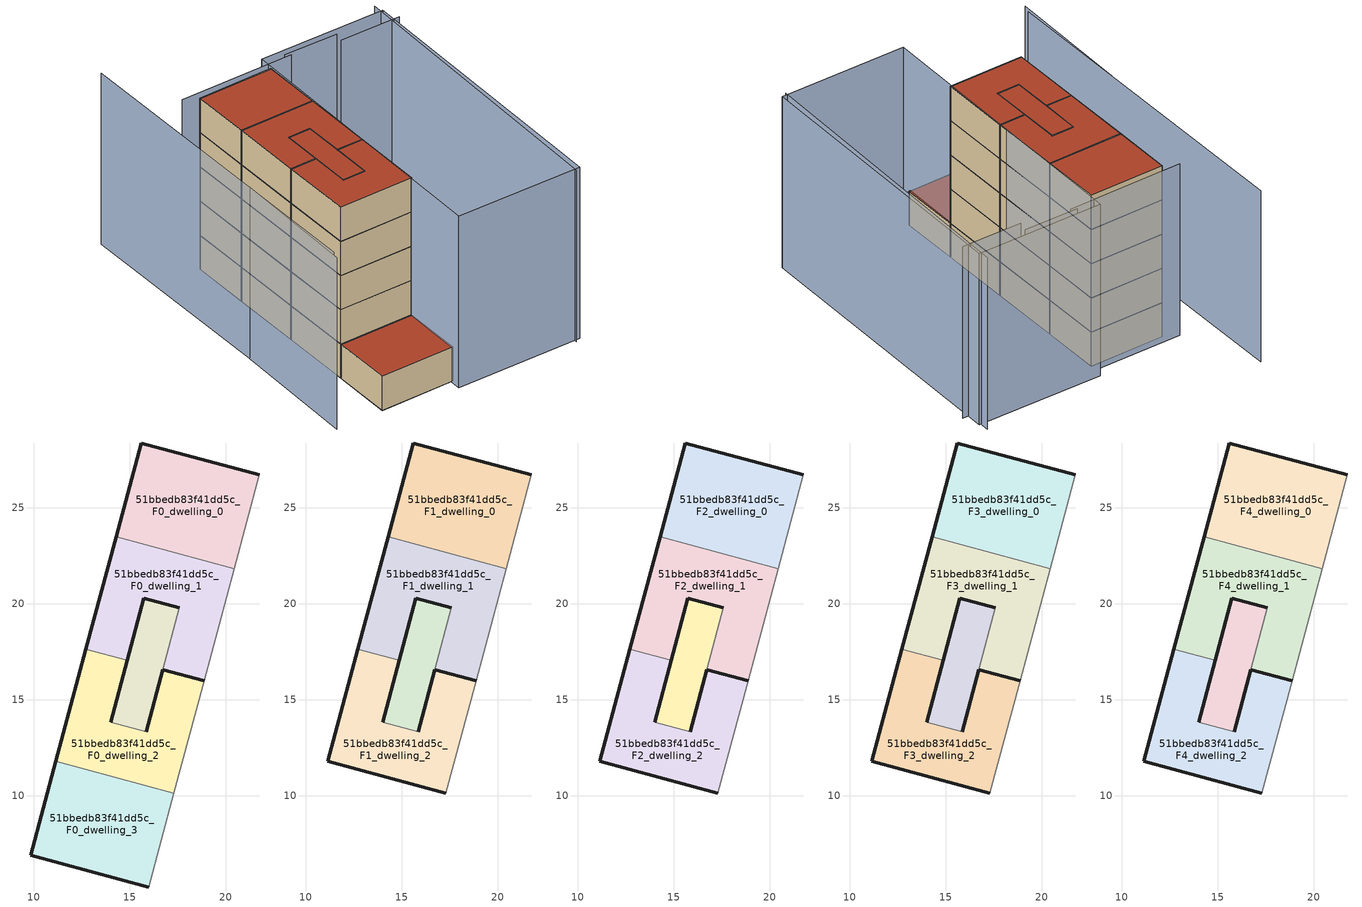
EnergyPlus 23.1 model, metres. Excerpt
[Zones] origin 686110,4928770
51bbedb83f41dd5c_F0_dwelling_0
 floor ground (EU_floor_Construction): 20.44,21.83 21.75,26.71 15.61,28.37 14.29,23.49 z0
 wall outside (EU_wall_Construction): 14.29,23.49 15.61,28.37 21.75,26.71 z0:3
 wall adiabatic (EU_wall_Construction): 21.75,26.71 20.44,21.83 z0:3
 wall to 51bbedb83f41dd5c_F0_dwelling_1 (EU_wall_Construction): 20.44,21.83 14.29,23.49 z0:3
51bbedb83f41dd5c_F0_dwelling_1
 floor ground (EU_floor_Construction): 18.87,15.99 20.44,21.83 14.29,23.49 12.72,17.64 14.87,17.06 15.74,20.28 17.58,19.78 16.72,16.57 z0
 wall outside (EU_wall_Construction): 12.72,17.64 14.29,23.49 / 18.87,15.99 16.72,16.57 / 17.58,19.78 15.74,20.28 14.87,17.06 z0:3
 wall adiabatic (EU_wall_Construction): 20.44,21.83 18.87,15.99 z0:3
 wall to 51bbedb83f41dd5c_F0_circulation (EU_wall_Construction): 16.72,16.57 17.58,19.78 z0:3
 wall to 51bbedb83f41dd5c_F0_dwelling_2 (EU_wall_Construction): 14.87,17.06 12.72,17.64 z0:3
51bbedb83f41dd5c_F0_dwelling_2
 floor ground (EU_floor_Construction): 17.3,10.14 18.87,15.99 16.72,16.57 15.85,13.35 14.01,13.84 14.87,17.06 12.72,17.64 11.15,11.8 z0
 wall outside (EU_wall_Construction): 14.87,17.06 14.01,13.84 / 11.15,11.8 12.72,17.64 / 15.85,13.35 16.72,16.57 18.87,15.99 z0:3
 wall adiabatic (EU_wall_Construction): 18.87,15.99 17.3,10.14 z0:3
 wall to 51bbedb83f41dd5c_F0_circulation (EU_wall_Construction): 14.01,13.84 15.85,13.35 z0:3
 wall to 51bbedb83f41dd5c_F0_dwelling_3 (EU_wall_Construction): 17.29,10.14 11.15,11.8 z0:3
51bbedb83f41dd5c_F0_dwelling_3
 floor ground (EU_floor_Construction): 15.98,5.26 17.3,10.14 11.15,11.8 9.84,6.92 z0
 wall outside (EU_wall_Construction): 15.98,5.26 9.84,6.92 11.15,11.8 z0:3
 wall adiabatic (EU_wall_Construction): 17.3,10.14 15.98,5.26 z0:3
 roof outside (EU_roof_Construction): 17.3,10.14 15.98,5.26 9.84,6.92 11.15,11.8 z3
51bbedb83f41dd5c_F0_circulation
 floor ground (EU_floor_Construction): 15.85,13.35 17.58,19.78 15.74,20.28 14.01,13.84 z0
 wall outside (EU_wall_Construction): 14.01,13.84 15.74,20.28 17.58,19.78 / 16.72,16.57 15.85,13.35 z0:3
51bbedb83f41dd5c_F1_dwelling_0
 floor to 51bbedb83f41dd5c_F0_dwelling_0 (EU_floor_Construction): 20.44,21.83 21.75,26.71 15.61,28.37 14.29,23.49 z3
 wall outside (EU_wall_Construction): 14.29,23.49 15.61,28.37 21.75,26.71 z3:6
 wall adiabatic (EU_wall_Construction): 21.75,26.71 20.44,21.83 z3:6
 wall to 51bbedb83f41dd5c_F1_dwelling_1 (EU_wall_Construction): 20.44,21.83 14.29,23.49 z3:6
51bbedb83f41dd5c_F1_dwelling_1
 floor to 51bbedb83f41dd5c_F0_dwelling_1 (EU_floor_Construction): 18.87,15.99 20.44,21.83 14.29,23.49 12.72,17.64 14.87,17.06 15.74,20.28 17.58,19.78 16.72,16.57 z3
 wall outside (EU_wall_Construction): 12.72,17.64 14.29,23.49 / 18.87,15.99 16.72,16.57 / 17.58,19.78 15.74,20.28 14.87,17.06 z3:6
 wall adiabatic (EU_wall_Construction): 20.44,21.83 18.87,15.99 z3:6
 wall to 51bbedb83f41dd5c_F1_circulation (EU_wall_Construction): 16.72,16.57 17.58,19.78 z3:6
 wall to 51bbedb83f41dd5c_F1_dwelling_2 (EU_wall_Construction): 14.87,17.06 12.72,17.64 z3:6
51bbedb83f41dd5c_F1_dwelling_2
 floor to 51bbedb83f41dd5c_F0_dwelling_2 (EU_floor_Construction): 17.29,10.14 18.87,15.99 16.72,16.57 15.85,13.35 14.01,13.84 14.87,17.06 12.72,17.64 11.15,11.8 z3
 wall outside (EU_wall_Construction): 14.87,17.06 14.01,13.84 / 17.3,10.14 11.15,11.8 12.72,17.64 / 15.85,13.35 16.72,16.57 18.87,15.99 z3:6
 wall adiabatic (EU_wall_Construction): 18.87,15.99 17.3,10.14 z3:6
 wall to 51bbedb83f41dd5c_F1_circulation (EU_wall_Construction): 14.01,13.84 15.85,13.35 z3:6
51bbedb83f41dd5c_F1_circulation
 floor to 51bbedb83f41dd5c_F0_circulation (EU_floor_Construction): 15.85,13.35 17.58,19.78 15.74,20.28 14.01,13.84 z3
 wall outside (EU_wall_Construction): 14.01,13.84 15.74,20.28 17.58,19.78 / 16.72,16.57 15.85,13.35 z3:6
51bbedb83f41dd5c_F2_dwelling_0
 floor to 51bbedb83f41dd5c_F1_dwelling_0 (EU_floor_Construction): 20.44,21.83 21.75,26.71 15.61,28.37 14.29,23.49 z6
 wall outside (EU_wall_Construction): 14.29,23.49 15.61,28.37 21.75,26.71 z6:9
 wall adiabatic (EU_wall_Construction): 21.75,26.71 20.44,21.83 z6:9
 wall to 51bbedb83f41dd5c_F2_dwelling_1 (EU_wall_Construction): 20.44,21.83 14.29,23.49 z6:9
51bbedb83f41dd5c_F2_dwelling_1
 floor to 51bbedb83f41dd5c_F1_dwelling_1 (EU_floor_Construction): 18.87,15.99 20.44,21.83 14.29,23.49 12.72,17.64 14.87,17.06 15.74,20.28 17.58,19.78 16.72,16.57 z6
 wall outside (EU_wall_Construction): 12.72,17.64 14.29,23.49 / 18.87,15.99 16.72,16.57 / 17.58,19.78 15.74,20.28 14.87,17.06 z6:9
 wall adiabatic (EU_wall_Construction): 20.44,21.83 18.87,15.99 z6:9
 wall to 51bbedb83f41dd5c_F2_circulation (EU_wall_Construction): 16.72,16.57 17.58,19.78 z6:9
 wall to 51bbedb83f41dd5c_F2_dwelling_2 (EU_wall_Construction): 14.87,17.06 12.72,17.64 z6:9
51bbedb83f41dd5c_F2_dwelling_2
 floor to 51bbedb83f41dd5c_F1_dwelling_2 (EU_floor_Construction): 17.29,10.14 18.87,15.99 16.72,16.57 15.85,13.35 14.01,13.84 14.87,17.06 12.72,17.64 11.15,11.8 z6
 wall outside (EU_wall_Construction): 14.87,17.06 14.01,13.84 / 17.3,10.14 11.15,11.8 12.72,17.64 / 15.85,13.35 16.72,16.57 18.87,15.99 z6:9
 wall adiabatic (EU_wall_Construction): 18.87,15.99 17.3,10.14 z6:9
 wall to 51bbedb83f41dd5c_F2_circulation (EU_wall_Construction): 14.01,13.84 15.85,13.35 z6:9
51bbedb83f41dd5c_F2_circulation
 floor to 51bbedb83f41dd5c_F1_circulation (EU_floor_Construction): 15.85,13.35 17.58,19.78 15.74,20.28 14.01,13.84 z6
 wall outside (EU_wall_Construction): 14.01,13.84 15.74,20.28 17.58,19.78 / 16.72,16.57 15.85,13.35 z6:9
51bbedb83f41dd5c_F3_dwelling_0
 floor to 51bbedb83f41dd5c_F2_dwelling_0 (EU_floor_Construction): 20.44,21.83 21.75,26.71 15.61,28.37 14.29,23.49 z9
 wall outside (EU_wall_Construction): 14.29,23.49 15.61,28.37 21.75,26.71 z9:12
 wall adiabatic (EU_wall_Construction): 21.75,26.71 20.44,21.83 z9:12
 wall to 51bbedb83f41dd5c_F3_dwelling_1 (EU_wall_Construction): 20.44,21.83 14.29,23.49 z9:12
51bbedb83f41dd5c_F3_dwelling_1
 floor to 51bbedb83f41dd5c_F2_dwelling_1 (EU_floor_Construction): 18.87,15.99 20.44,21.83 14.29,23.49 12.72,17.64 14.87,17.06 15.74,20.28 17.58,19.78 16.72,16.57 z9
 wall outside (EU_wall_Construction): 12.72,17.64 14.29,23.49 / 18.87,15.99 16.72,16.57 / 17.58,19.78 15.74,20.28 14.87,17.06 z9:12
 wall adiabatic (EU_wall_Construction): 20.44,21.83 18.87,15.99 z9:12
 wall to 51bbedb83f41dd5c_F3_circulation (EU_wall_Construction): 16.72,16.57 17.58,19.78 z9:12
 wall to 51bbedb83f41dd5c_F3_dwelling_2 (EU_wall_Construction): 14.87,17.06 12.72,17.64 z9:12
51bbedb83f41dd5c_F3_dwelling_2
 floor to 51bbedb83f41dd5c_F2_dwelling_2 (EU_floor_Construction): 17.29,10.14 18.87,15.99 16.72,16.57 15.85,13.35 14.01,13.84 14.87,17.06 12.72,17.64 11.15,11.8 z9
 wall outside (EU_wall_Construction): 14.87,17.06 14.01,13.84 / 17.3,10.14 11.15,11.8 12.72,17.64 / 15.85,13.35 16.72,16.57 18.87,15.99 z9:12
 wall adiabatic (EU_wall_Construction): 18.87,15.99 17.3,10.14 z9:12
 wall to 51bbedb83f41dd5c_F3_circulation (EU_wall_Construction): 14.01,13.84 15.85,13.35 z9:12
51bbedb83f41dd5c_F3_circulation
 floor to 51bbedb83f41dd5c_F2_circulation (EU_floor_Construction): 15.85,13.35 17.58,19.78 15.74,20.28 14.01,13.84 z9
 wall outside (EU_wall_Construction): 14.01,13.84 15.74,20.28 17.58,19.78 / 16.72,16.57 15.85,13.35 z9:12
51bbedb83f41dd5c_F4_dwelling_0
 floor to 51bbedb83f41dd5c_F3_dwelling_0 (EU_floor_Construction): 20.44,21.83 21.75,26.71 15.61,28.37 14.29,23.49 z12
 wall outside (EU_wall_Construction): 14.29,23.49 15.61,28.37 21.75,26.71 z12:15
 wall adiabatic (EU_wall_Construction): 21.75,26.71 20.44,21.83 z12:15
 wall to 51bbedb83f41dd5c_F4_dwelling_1 (EU_wall_Construction): 20.44,21.83 14.29,23.49 z12:15
 roof outside (EU_roof_Construction): 21.75,26.71 20.44,21.83 14.29,23.49 15.61,28.37 z15
51bbedb83f41dd5c_F4_dwelling_1
 floor to 51bbedb83f41dd5c_F3_dwelling_1 (EU_floor_Construction): 18.87,15.99 20.44,21.83 14.29,23.49 12.72,17.64 14.87,17.06 15.74,20.28 17.58,19.78 16.72,16.57 z12
 wall outside (EU_wall_Construction): 12.72,17.64 14.29,23.49 / 18.87,15.99 16.72,16.57 / 17.58,19.78 15.74,20.28 14.87,17.06 z12:15
 wall adiabatic (EU_wall_Construction): 20.44,21.83 18.87,15.99 z12:15
 wall to 51bbedb83f41dd5c_F4_circulation (EU_wall_Construction): 16.72,16.57 17.58,19.78 z12:15
 wall to 51bbedb83f41dd5c_F4_dwelling_2 (EU_wall_Construction): 14.87,17.06 12.72,17.64 z12:15
 roof outside (EU_roof_Construction): 20.44,21.83 18.87,15.99 16.72,16.57 17.58,19.78 15.74,20.28 14.87,17.06 12.72,17.64 14.29,23.49 z15
51bbedb83f41dd5c_F4_dwelling_2
 floor to 51bbedb83f41dd5c_F3_dwelling_2 (EU_floor_Construction): 17.29,10.14 18.87,15.99 16.72,16.57 15.85,13.35 14.01,13.84 14.87,17.06 12.72,17.64 11.15,11.8 z12
 wall outside (EU_wall_Construction): 14.87,17.06 14.01,13.84 / 17.3,10.14 11.15,11.8 12.72,17.64 / 15.85,13.35 16.72,16.57 18.87,15.99 z12:15
 wall adiabatic (EU_wall_Construction): 18.87,15.99 17.3,10.14 z12:15
 wall to 51bbedb83f41dd5c_F4_circulation (EU_wall_Construction): 14.01,13.84 15.85,13.35 z12:15
 roof outside (EU_roof_Construction): 18.87,15.99 17.3,10.14 11.15,11.8 12.72,17.64 14.87,17.06 14.01,13.84 15.85,13.35 16.72,16.57 z15
51bbedb83f41dd5c_F4_circulation
 floor to 51bbedb83f41dd5c_F3_circulation (EU_floor_Construction): 15.85,13.35 17.58,19.78 15.74,20.28 14.01,13.84 z12
 wall outside (EU_wall_Construction): 14.01,13.84 15.74,20.28 17.58,19.78 / 16.72,16.57 15.85,13.35 z12:15
 roof outside (EU_roof_Construction): 17.58,19.78 15.85,13.35 14.01,13.84 15.74,20.28 z15
shading: 9.02,18.47 5.98,8 / 13.63,35.9 6.42,8.62 / 25.4,1.47 32.6,25.83 / 32.64,23.58 27.71,24.97 / 28.12,25.74 23.73,27 / 24.04,26.65 14.63,29.22 / 15.58,4.42 22.24,27.94 / 22.24,27.94 32.55,25.02 / 32.55,25.02 25.89,1.5 / 25.89,1.5 15.58,4.42 z0:15
[Building]
EU S2 Campaign: North Axis=0; Terrain=City; Solar Distribution=FullExterior
[Site:Location]
Bologna: Latitude=44.5; Longitude=11.25; Time Zone=1; Elevation=37
[SizingPeriod:WeatherFileDays]
AnnualSizingPeriod: Begin Month=1; Begin Day of Month=1; End Month=12; End Day of Month=31; Day of Week for Start Day=Monday; Use Weather File Daylight Saving Period=No; Use Weather File Rain and Snow Indicators=No
[MATERIAL]
EU_InternalMass_Material: Roughness=MediumRough; Thickness=0.1; Conductivity=1; Density=1800; Specific Heat=900; Thermal Absorptance=0.9; Solar Absorptance=0.7; Visible Absorptance=0.7
[MATERIAL:NOMASS] Roughness=MediumRough; Thermal Absorptance=0.9; Solar Absorptance=0.7; Visible Absorptance=0.7
Name | Thermal Resistance
EU_wall_NoMass | 0.905828
EU_roof_NoMass | 0.37593
EU_floor_NoMass | 0.67114
[CONSTRUCTION]
EU_wall_Construction: EU_wall_NoMass
EU_roof_Construction: EU_roof_NoMass
EU_floor_Construction: EU_floor_NoMass
EU_InternalMass_Construction: EU_InternalMass_Material
[ZONE] Type=1; Multiplier=1; Ceiling Height=autocalculate; Floor Area=autocalculate; Part of Total Floor Area=Yes
Name | Volume
51bbedb83f41dd5c_F0_dwelling_0 | 96.4526
51bbedb83f41dd5c_F1_dwelling_0; 51bbedb83f41dd5c_F2_dwelling_0; 51bbedb83f41dd5c_F3_dwelling_0; 51bbedb83f41dd5c_F4_dwelling_0; 51bbedb83f41dd5c_F0_dwelling_3 | 96.4534
51bbedb83f41dd5c_F0_dwelling_1 | 96.446
51bbedb83f41dd5c_F1_dwelling_1; 51bbedb83f41dd5c_F2_dwelling_1; 51bbedb83f41dd5c_F3_dwelling_1; 51bbedb83f41dd5c_F4_dwelling_1 | 96.4446
51bbedb83f41dd5c_F0_dwelling_2 | 96.4468
51bbedb83f41dd5c_F1_dwelling_2; 51bbedb83f41dd5c_F2_dwelling_2; 51bbedb83f41dd5c_F3_dwelling_2; 51bbedb83f41dd5c_F4_dwelling_2 | 96.4475
51bbedb83f41dd5c_F0_circulation; 51bbedb83f41dd5c_F1_circulation; 51bbedb83f41dd5c_F2_circulation; 51bbedb83f41dd5c_F3_circulation; 51bbedb83f41dd5c_F4_circulation | 38.1584
[INTERNALMASS] Construction=EU_InternalMass_Construction
Name | Zone or ZoneList | Surface Area
51bbedb83f41dd5c_F0_dwelling_0_EU_InternalMass | 51bbedb83f41dd5c_F0_dwelling_0 | 32.1518
51bbedb83f41dd5c_F0_dwelling_1_EU_InternalMass | 51bbedb83f41dd5c_F0_dwelling_1 | 32.1518
51bbedb83f41dd5c_F0_dwelling_2_EU_InternalMass | 51bbedb83f41dd5c_F0_dwelling_2 | 32.1518
51bbedb83f41dd5c_F0_dwelling_3_EU_InternalMass | 51bbedb83f41dd5c_F0_dwelling_3 | 32.1518
51bbedb83f41dd5c_F1_dwelling_0_EU_InternalMass | 51bbedb83f41dd5c_F1_dwelling_0 | 42.869
51bbedb83f41dd5c_F1_dwelling_1_EU_InternalMass | 51bbedb83f41dd5c_F1_dwelling_1 | 42.869
51bbedb83f41dd5c_F1_dwelling_2_EU_InternalMass | 51bbedb83f41dd5c_F1_dwelling_2 | 42.869
51bbedb83f41dd5c_F2_dwelling_0_EU_InternalMass | 51bbedb83f41dd5c_F2_dwelling_0 | 42.869
51bbedb83f41dd5c_F2_dwelling_1_EU_InternalMass | 51bbedb83f41dd5c_F2_dwelling_1 | 42.869
51bbedb83f41dd5c_F2_dwelling_2_EU_InternalMass | 51bbedb83f41dd5c_F2_dwelling_2 | 42.869
51bbedb83f41dd5c_F3_dwelling_0_EU_InternalMass | 51bbedb83f41dd5c_F3_dwelling_0 | 42.869
51bbedb83f41dd5c_F3_dwelling_1_EU_InternalMass | 51bbedb83f41dd5c_F3_dwelling_1 | 42.869
51bbedb83f41dd5c_F3_dwelling_2_EU_InternalMass | 51bbedb83f41dd5c_F3_dwelling_2 | 42.869
51bbedb83f41dd5c_F4_dwelling_0_EU_InternalMass | 51bbedb83f41dd5c_F4_dwelling_0 | 42.869
51bbedb83f41dd5c_F4_dwelling_1_EU_InternalMass | 51bbedb83f41dd5c_F4_dwelling_1 | 42.869
51bbedb83f41dd5c_F4_dwelling_2_EU_InternalMass | 51bbedb83f41dd5c_F4_dwelling_2 | 42.869
[OTHEREQUIPMENT] Fuel Type=Electricity; Design Level Calculation Method=Watts/Area; Power per Zone Floor Area=1; Fraction Latent=0; Fraction Radiant=0; Fraction Lost=0; Carbon Dioxide Generation Rate=0; EndUse Subcategory=EU_Step8_InternalGains
Name | Zone or ZoneList or Space or SpaceList | Schedule
EU_Step8_InternalGain_51bbedb83f41dd5c_F0_dwelling_0_f000 | 51bbedb83f41dd5c_F0_dwelling_0 | EU_Step8_GainSchedule_51bbedb83f41dd5c_F0_dwelling_0_f000
EU_Step8_InternalGain_51bbedb83f41dd5c_F0_dwelling_1_f000 | 51bbedb83f41dd5c_F0_dwelling_1 | EU_Step8_GainSchedule_51bbedb83f41dd5c_F0_dwelling_1_f000
EU_Step8_InternalGain_51bbedb83f41dd5c_F0_dwelling_2_f000 | 51bbedb83f41dd5c_F0_dwelling_2 | EU_Step8_GainSchedule_51bbedb83f41dd5c_F0_dwelling_2_f000
EU_Step8_InternalGain_51bbedb83f41dd5c_F0_dwelling_3_f000 | 51bbedb83f41dd5c_F0_dwelling_3 | EU_Step8_GainSchedule_51bbedb83f41dd5c_F0_dwelling_3_f000
EU_Step8_InternalGain_51bbedb83f41dd5c_F1_dwelling_0_f000 | 51bbedb83f41dd5c_F1_dwelling_0 | EU_Step8_GainSchedule_51bbedb83f41dd5c_F1_dwelling_0_f000
EU_Step8_InternalGain_51bbedb83f41dd5c_F1_dwelling_1_f000 | 51bbedb83f41dd5c_F1_dwelling_1 | EU_Step8_GainSchedule_51bbedb83f41dd5c_F1_dwelling_1_f000
EU_Step8_InternalGain_51bbedb83f41dd5c_F1_dwelling_2_f000 | 51bbedb83f41dd5c_F1_dwelling_2 | EU_Step8_GainSchedule_51bbedb83f41dd5c_F1_dwelling_2_f000
EU_Step8_InternalGain_51bbedb83f41dd5c_F2_dwelling_0_f000 | 51bbedb83f41dd5c_F2_dwelling_0 | EU_Step8_GainSchedule_51bbedb83f41dd5c_F2_dwelling_0_f000
EU_Step8_InternalGain_51bbedb83f41dd5c_F2_dwelling_1_f000 | 51bbedb83f41dd5c_F2_dwelling_1 | EU_Step8_GainSchedule_51bbedb83f41dd5c_F2_dwelling_1_f000
EU_Step8_InternalGain_51bbedb83f41dd5c_F2_dwelling_2_f000 | 51bbedb83f41dd5c_F2_dwelling_2 | EU_Step8_GainSchedule_51bbedb83f41dd5c_F2_dwelling_2_f000
EU_Step8_InternalGain_51bbedb83f41dd5c_F3_dwelling_0_f000 | 51bbedb83f41dd5c_F3_dwelling_0 | EU_Step8_GainSchedule_51bbedb83f41dd5c_F3_dwelling_0_f000
EU_Step8_InternalGain_51bbedb83f41dd5c_F3_dwelling_1_f000 | 51bbedb83f41dd5c_F3_dwelling_1 | EU_Step8_GainSchedule_51bbedb83f41dd5c_F3_dwelling_1_f000
EU_Step8_InternalGain_51bbedb83f41dd5c_F3_dwelling_2_f000 | 51bbedb83f41dd5c_F3_dwelling_2 | EU_Step8_GainSchedule_51bbedb83f41dd5c_F3_dwelling_2_f000
EU_Step8_InternalGain_51bbedb83f41dd5c_F4_dwelling_0_f000 | 51bbedb83f41dd5c_F4_dwelling_0 | EU_Step8_GainSchedule_51bbedb83f41dd5c_F4_dwelling_0_f000
EU_Step8_InternalGain_51bbedb83f41dd5c_F4_dwelling_1_f000 | 51bbedb83f41dd5c_F4_dwelling_1 | EU_Step8_GainSchedule_51bbedb83f41dd5c_F4_dwelling_1_f000
EU_Step8_InternalGain_51bbedb83f41dd5c_F4_dwelling_2_f000 | 51bbedb83f41dd5c_F4_dwelling_2 | EU_Step8_GainSchedule_51bbedb83f41dd5c_F4_dwelling_2_f000
[ZONEINFILTRATION:DESIGNFLOWRATE] Schedule=EU_AlwaysOn; Design Flow Rate Calculation Method=Flow/Area; Flow Rate per Floor Area=0.0005; Constant Term Coefficient=1; Temperature Term Coefficient=0; Velocity Term Coefficient=0; Velocity Squared Term Coefficient=0
Name | Zone or ZoneList or Space or SpaceList
EU_Circulation_Infiltration_51bbedb83f41dd5c_F0_circulation | 51bbedb83f41dd5c_F0_circulation
EU_Circulation_Infiltration_51bbedb83f41dd5c_F1_circulation | 51bbedb83f41dd5c_F1_circulation
EU_Circulation_Infiltration_51bbedb83f41dd5c_F2_circulation | 51bbedb83f41dd5c_F2_circulation
EU_Circulation_Infiltration_51bbedb83f41dd5c_F3_circulation | 51bbedb83f41dd5c_F3_circulation
EU_Circulation_Infiltration_51bbedb83f41dd5c_F4_circulation | 51bbedb83f41dd5c_F4_circulation
[ZONEVENTILATION:DESIGNFLOWRATE] Schedule=EU_AlwaysOn; Design Flow Rate Calculation Method=AirChanges/Hour; Air Changes per Hour=0.73129; Ventilation Type=Natural; Fan Pressure Rise=0; Fan Total Efficiency=1; Constant Term Coefficient=1; Temperature Term Coefficient=0; Velocity Term Coefficient=0; Velocity Squared Term Coefficient=0; Minimum Indoor Temperature=-100; Maximum Indoor Temperature=100; Delta Temperature=-100; Minimum Outdoor Temperature=-100; Maximum Outdoor Temperature=100; Maximum Wind Speed=40
Name | Zone or ZoneList or Space or SpaceList
EU_ConstantAir_51bbedb83f41dd5c_F0_dwelling_0 | 51bbedb83f41dd5c_F0_dwelling_0
EU_ConstantAir_51bbedb83f41dd5c_F0_dwelling_1 | 51bbedb83f41dd5c_F0_dwelling_1
EU_ConstantAir_51bbedb83f41dd5c_F0_dwelling_2 | 51bbedb83f41dd5c_F0_dwelling_2
EU_ConstantAir_51bbedb83f41dd5c_F0_dwelling_3 | 51bbedb83f41dd5c_F0_dwelling_3
EU_ConstantAir_51bbedb83f41dd5c_F1_dwelling_0 | 51bbedb83f41dd5c_F1_dwelling_0
EU_ConstantAir_51bbedb83f41dd5c_F1_dwelling_1 | 51bbedb83f41dd5c_F1_dwelling_1
EU_ConstantAir_51bbedb83f41dd5c_F1_dwelling_2 | 51bbedb83f41dd5c_F1_dwelling_2
EU_ConstantAir_51bbedb83f41dd5c_F2_dwelling_0 | 51bbedb83f41dd5c_F2_dwelling_0
EU_ConstantAir_51bbedb83f41dd5c_F2_dwelling_1 | 51bbedb83f41dd5c_F2_dwelling_1
EU_ConstantAir_51bbedb83f41dd5c_F2_dwelling_2 | 51bbedb83f41dd5c_F2_dwelling_2
EU_ConstantAir_51bbedb83f41dd5c_F3_dwelling_0 | 51bbedb83f41dd5c_F3_dwelling_0
EU_ConstantAir_51bbedb83f41dd5c_F3_dwelling_1 | 51bbedb83f41dd5c_F3_dwelling_1
EU_ConstantAir_51bbedb83f41dd5c_F3_dwelling_2 | 51bbedb83f41dd5c_F3_dwelling_2
EU_ConstantAir_51bbedb83f41dd5c_F4_dwelling_0 | 51bbedb83f41dd5c_F4_dwelling_0
EU_ConstantAir_51bbedb83f41dd5c_F4_dwelling_1 | 51bbedb83f41dd5c_F4_dwelling_1
EU_ConstantAir_51bbedb83f41dd5c_F4_dwelling_2 | 51bbedb83f41dd5c_F4_dwelling_2
[HVACTEMPLATE:THERMOSTAT] Constant Heating Setpoint=20; Constant Cooling Setpoint=50
EU_HeatOnly_51bbedb83f41dd5c_F0_dwelling_0; EU_HeatOnly_51bbedb83f41dd5c_F0_dwelling_1; EU_HeatOnly_51bbedb83f41dd5c_F0_dwelling_2; EU_HeatOnly_51bbedb83f41dd5c_F0_dwelling_3; EU_HeatOnly_51bbedb83f41dd5c_F1_dwelling_0; EU_HeatOnly_51bbedb83f41dd5c_F1_dwelling_1; EU_HeatOnly_51bbedb83f41dd5c_F1_dwelling_2; EU_HeatOnly_51bbedb83f41dd5c_F2_dwelling_0; EU_HeatOnly_51bbedb83f41dd5c_F2_dwelling_1; EU_HeatOnly_51bbedb83f41dd5c_F2_dwelling_2; EU_HeatOnly_51bbedb83f41dd5c_F3_dwelling_0; EU_HeatOnly_51bbedb83f41dd5c_F3_dwelling_1; EU_HeatOnly_51bbedb83f41dd5c_F3_dwelling_2; EU_HeatOnly_51bbedb83f41dd5c_F4_dwelling_0; EU_HeatOnly_51bbedb83f41dd5c_F4_dwelling_1; EU_HeatOnly_51bbedb83f41dd5c_F4_dwelling_2
[HVACTEMPLATE:ZONE:IDEALLOADSAIRSYSTEM] System Availability Schedule=EU_AlwaysOn; Maximum Heating Supply Air Temperature=50; Minimum Cooling Supply Air Temperature=13; Maximum Heating Supply Air Humidity Ratio=0.0156; Minimum Cooling Supply Air Humidity Ratio=0.0077; Heating Limit=NoLimit; Cooling Limit=NoLimit; Heating Availability Schedule=EU_AlwaysOn; Cooling Availability Schedule=EU_CoolingOff; Dehumidification Control Type=ConstantSensibleHeatRatio; Cooling Sensible Heat Ratio=0.7; Dehumidification Setpoint=60; Humidification Control Type=None; Humidification Setpoint=30; Outdoor Air Method=None; Outdoor Air Flow Rate per Person=0.00944; Outdoor Air Flow Rate per Zone Floor Area=0; Outdoor Air Flow Rate per Zone=0; Demand Controlled Ventilation Type=None; Outdoor Air Economizer Type=NoEconomizer; Heat Recovery Type=None; Sensible Heat Recovery Effectiveness=0.7; Latent Heat Recovery Effectiveness=0.65
Name | Template Thermostat
51bbedb83f41dd5c_F0_dwelling_0 | EU_HeatOnly_51bbedb83f41dd5c_F0_dwelling_0
51bbedb83f41dd5c_F0_dwelling_1 | EU_HeatOnly_51bbedb83f41dd5c_F0_dwelling_1
51bbedb83f41dd5c_F0_dwelling_2 | EU_HeatOnly_51bbedb83f41dd5c_F0_dwelling_2
51bbedb83f41dd5c_F0_dwelling_3 | EU_HeatOnly_51bbedb83f41dd5c_F0_dwelling_3
51bbedb83f41dd5c_F1_dwelling_0 | EU_HeatOnly_51bbedb83f41dd5c_F1_dwelling_0
51bbedb83f41dd5c_F1_dwelling_1 | EU_HeatOnly_51bbedb83f41dd5c_F1_dwelling_1
51bbedb83f41dd5c_F1_dwelling_2 | EU_HeatOnly_51bbedb83f41dd5c_F1_dwelling_2
51bbedb83f41dd5c_F2_dwelling_0 | EU_HeatOnly_51bbedb83f41dd5c_F2_dwelling_0
51bbedb83f41dd5c_F2_dwelling_1 | EU_HeatOnly_51bbedb83f41dd5c_F2_dwelling_1
51bbedb83f41dd5c_F2_dwelling_2 | EU_HeatOnly_51bbedb83f41dd5c_F2_dwelling_2
51bbedb83f41dd5c_F3_dwelling_0 | EU_HeatOnly_51bbedb83f41dd5c_F3_dwelling_0
51bbedb83f41dd5c_F3_dwelling_1 | EU_HeatOnly_51bbedb83f41dd5c_F3_dwelling_1
51bbedb83f41dd5c_F3_dwelling_2 | EU_HeatOnly_51bbedb83f41dd5c_F3_dwelling_2
51bbedb83f41dd5c_F4_dwelling_0 | EU_HeatOnly_51bbedb83f41dd5c_F4_dwelling_0
51bbedb83f41dd5c_F4_dwelling_1 | EU_HeatOnly_51bbedb83f41dd5c_F4_dwelling_1
51bbedb83f41dd5c_F4_dwelling_2 | EU_HeatOnly_51bbedb83f41dd5c_F4_dwelling_2
[SIZING:ZONE] Zone Cooling Design Supply Air Temperature Input Method=SupplyAirTemperature; Zone Cooling Design Supply Air Temperature=13; Zone Heating Design Supply Air Temperature Input Method=SupplyAirTemperature; Zone Heating Design Supply Air Temperature=50; Zone Cooling Design Supply Air Humidity Ratio=0.008; Zone Heating Design Supply Air Humidity Ratio=0.008; Cooling Design Air Flow Method=DesignDay; Cooling Design Air Flow Rate=0; Cooling Minimum Air Flow per Zone Floor Area=0.000762; Cooling Minimum Air Flow=0; Cooling Minimum Air Flow Fraction=0.2; Heating Design Air Flow Method=DesignDay; Heating Design Air Flow Rate=0; Heating Maximum Air Flow per Zone Floor Area=0.002032; Heating Maximum Air Flow=0.141576; Heating Maximum Air Flow Fraction=0.3; Account for Dedicated Outdoor Air System=No; Dedicated Outdoor Air System Control Strategy=NeutralSupplyAir; Dedicated Outdoor Air Low Setpoint Temperature for Design=autosize; Dedicated Outdoor Air High Setpoint Temperature for Design=autosize; Zone Load Sizing Method=Sensible Load Only No Latent Load; Zone Latent Cooling Design Supply Air Humidity Ratio Input Method=HumidityRatioDifference; Zone Cooling Design Supply Air Humidity Ratio Difference=0.005; Zone Latent Heating Design Supply Air Humidity Ratio Input Method=HumidityRatioDifference; Zone Humidification Design Supply Air Humidity Ratio Difference=0.005
51bbedb83f41dd5c_F0_dwelling_0; 51bbedb83f41dd5c_F0_dwelling_1; 51bbedb83f41dd5c_F0_dwelling_2; 51bbedb83f41dd5c_F0_dwelling_3; 51bbedb83f41dd5c_F1_dwelling_0; 51bbedb83f41dd5c_F1_dwelling_1; 51bbedb83f41dd5c_F1_dwelling_2; 51bbedb83f41dd5c_F2_dwelling_0; 51bbedb83f41dd5c_F2_dwelling_1; 51bbedb83f41dd5c_F2_dwelling_2; 51bbedb83f41dd5c_F3_dwelling_0; 51bbedb83f41dd5c_F3_dwelling_1; 51bbedb83f41dd5c_F3_dwelling_2; 51bbedb83f41dd5c_F4_dwelling_0; 51bbedb83f41dd5c_F4_dwelling_1; 51bbedb83f41dd5c_F4_dwelling_2
[SCHEDULE:CONSTANT]
Name | Hourly Value
EU_AlwaysOn | 1
EU_CoolingOff | 0
[SCHEDULE:FILE] Column Number=1; Rows to Skip at Top=0; Number of Hours of Data=8760; Column Separator=Comma; Interpolate to Timestep=No; Minutes per Item=60; Adjust Schedule for Daylight Savings=Yes
Name | File
EU_Step8_GainSchedule_51bbedb83f41dd5c_F0_dwelling_0_f000 | ../../schedules/51bbedb83f41dd5c/51bbedb83f41dd5c_F0_dwelling_0_f000_gain.csv
EU_Step8_GainSchedule_51bbedb83f41dd5c_F0_dwelling_1_f000 | ../../schedules/51bbedb83f41dd5c/51bbedb83f41dd5c_F0_dwelling_1_f000_gain.csv
EU_Step8_GainSchedule_51bbedb83f41dd5c_F0_dwelling_2_f000 | ../../schedules/51bbedb83f41dd5c/51bbedb83f41dd5c_F0_dwelling_2_f000_gain.csv
EU_Step8_GainSchedule_51bbedb83f41dd5c_F0_dwelling_3_f000 | ../../schedules/51bbedb83f41dd5c/51bbedb83f41dd5c_F0_dwelling_3_f000_gain.csv
EU_Step8_GainSchedule_51bbedb83f41dd5c_F1_dwelling_0_f000 | ../../schedules/51bbedb83f41dd5c/51bbedb83f41dd5c_F1_dwelling_0_f000_gain.csv
EU_Step8_GainSchedule_51bbedb83f41dd5c_F1_dwelling_1_f000 | ../../schedules/51bbedb83f41dd5c/51bbedb83f41dd5c_F1_dwelling_1_f000_gain.csv
EU_Step8_GainSchedule_51bbedb83f41dd5c_F1_dwelling_2_f000 | ../../schedules/51bbedb83f41dd5c/51bbedb83f41dd5c_F1_dwelling_2_f000_gain.csv
EU_Step8_GainSchedule_51bbedb83f41dd5c_F2_dwelling_0_f000 | ../../schedules/51bbedb83f41dd5c/51bbedb83f41dd5c_F2_dwelling_0_f000_gain.csv
EU_Step8_GainSchedule_51bbedb83f41dd5c_F2_dwelling_1_f000 | ../../schedules/51bbedb83f41dd5c/51bbedb83f41dd5c_F2_dwelling_1_f000_gain.csv
EU_Step8_GainSchedule_51bbedb83f41dd5c_F2_dwelling_2_f000 | ../../schedules/51bbedb83f41dd5c/51bbedb83f41dd5c_F2_dwelling_2_f000_gain.csv
EU_Step8_GainSchedule_51bbedb83f41dd5c_F3_dwelling_0_f000 | ../../schedules/51bbedb83f41dd5c/51bbedb83f41dd5c_F3_dwelling_0_f000_gain.csv
EU_Step8_GainSchedule_51bbedb83f41dd5c_F3_dwelling_1_f000 | ../../schedules/51bbedb83f41dd5c/51bbedb83f41dd5c_F3_dwelling_1_f000_gain.csv
EU_Step8_GainSchedule_51bbedb83f41dd5c_F3_dwelling_2_f000 | ../../schedules/51bbedb83f41dd5c/51bbedb83f41dd5c_F3_dwelling_2_f000_gain.csv
EU_Step8_GainSchedule_51bbedb83f41dd5c_F4_dwelling_0_f000 | ../../schedules/51bbedb83f41dd5c/51bbedb83f41dd5c_F4_dwelling_0_f000_gain.csv
EU_Step8_GainSchedule_51bbedb83f41dd5c_F4_dwelling_1_f000 | ../../schedules/51bbedb83f41dd5c/51bbedb83f41dd5c_F4_dwelling_1_f000_gain.csv
EU_Step8_GainSchedule_51bbedb83f41dd5c_F4_dwelling_2_f000 | ../../schedules/51bbedb83f41dd5c/51bbedb83f41dd5c_F4_dwelling_2_f000_gain.csv
